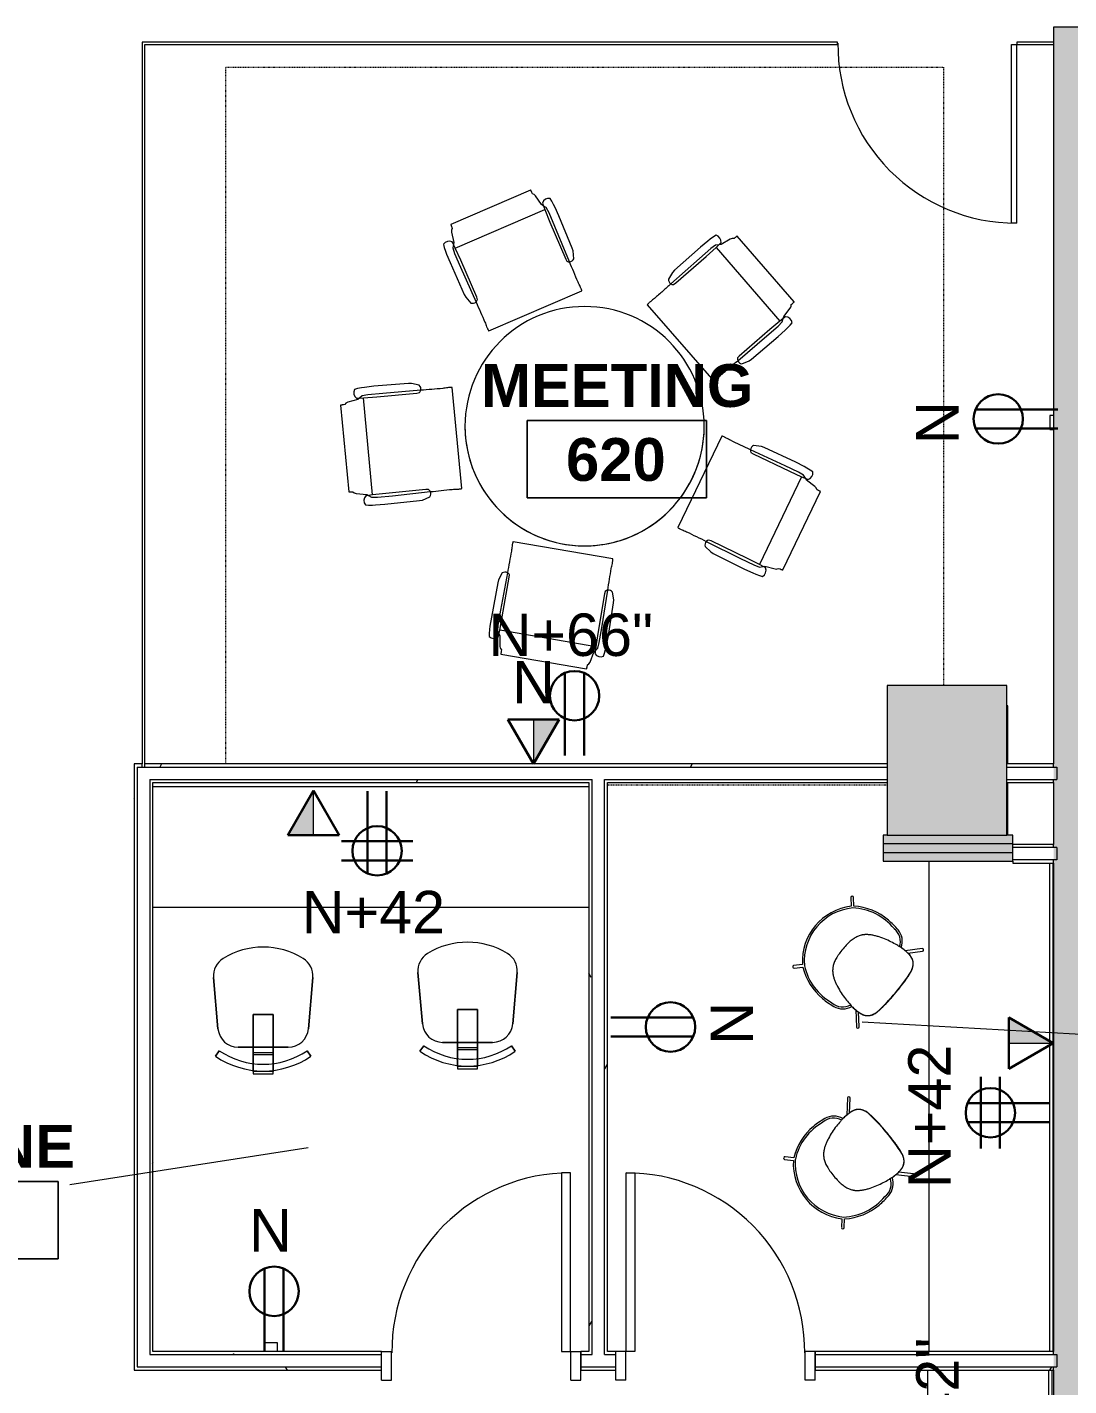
# Model space of a CAD drawing. Header units: inches. Extents: x -1880 to 225, y -1065 to 162.
# Drawn here: x -1432.1 to -1223.1, y -784.1 to -511.7 of the extents above; entities that cross this region are included whole.
import ezdxf

# ---------------------------------------------------------------- set-up
doc = ezdxf.new("R2010")
doc.units = ezdxf.units.IN
doc.header["$MEASUREMENT"] = 0
doc.linetypes.add('Dash 1_8_', pattern=[0.25, 0.125, -0.125])
for name, color, linetype, lineweight in [('06_555 11th St - background_dwg', 8, 'Continuous', 9), ('A-ANNO-NOTE', 131, 'Continuous', 30), ('A-AREA-IDEN', 2, 'Continuous', 9), ('A-DOOR', 31, 'Continuous', 13), ('A-DOOR-FRAM', 31, 'Continuous', 20), ('A-WALL', 113, 'Continuous', 13), ('A-WALL-PATT', 111, 'Continuous', 13), ('E-ELEC-FIXT', 91, 'Continuous', 9), ('I-FURN', 30, 'Continuous', 9), ('I-WALL', 2, 'Continuous', 13), ('Q-CASE', 31, 'Continuous', 9), ('S', 7, 'Continuous', 9), ('S-COLS', 52, 'Continuous', 13)]:
    doc.layers.add(name, color=color, linetype=linetype, lineweight=lineweight)
doc.styles.add('Swis721 Lt BT', font='swissl.ttf', dxfattribs={"height": 8.514638})
doc.styles.add('Swis721 Lt BT_B', font='', dxfattribs={"height": 8.583975})
doc.styles.get('Swis721 Lt BT_B').set_extended_font_data('Swis721 Lt BT', bold=True)
pattern_1 = [(0, (0, 0), (30.72, 7.68), [1.267, -21.773, 1.267, -21.773, -122.88]), (0, (0, 0), (30.72, 7.68), [-46.08, 1.267, -44.813, 1.267, -21.773, -53.76]), (0, (0, 0), (30.72, 7.68), [-115.2, 1.267, -14.093, 1.267, -37.133]), (120, (11.52, 3.84), (-22.011075, 22.7643), [1.267, -21.773, 1.267, -21.773, -122.88]), (120, (11.52, 3.84), (-22.011075, 22.7643), [-46.08, 1.267, -44.813, 1.267, -21.773, -53.76]), (120, (11.52, 3.84), (-22.011075, 22.7643), [-115.2, 1.267, -14.093, 1.267, -37.133]), (240, (15.36, 19.2), (-8.708925, -30.4443), [1.267, -21.773, 1.267, -21.773, -122.88]), (240, (15.36, 19.2), (-8.708925, -30.4443), [-46.08, 1.267, -44.813, 1.267, -21.773, -53.76]), (240, (15.36, 19.2), (-8.708925, -30.4443), [-115.2, 1.267, -14.093, 1.267, -37.133])]

# ---------------------------------------------------------------- blocks, each defined once
blk = doc.blocks.new('Concrete-Rectangular-Column - 24 x 30-5170817-FIRST FLOOR POWER _ SIGNAL')
at = {"layer": 'S-COLS', "lineweight": 9}
blk.add_hatch(color=7, dxfattribs=at).paths.add_polyline_path([(12, -15), (12, 15), (-12, 15), (-12, -15)], flags=0)
at = {"layer": 'S-COLS', "color": 8, "lineweight": 20}
for p, q in [((12, 15), (-12, 15)), ((-12, 15), (-12, -15)), ((12, -15), (12, 15)), ((-12, -15), (12, -15))]:
    blk.add_line(p, q, dxfattribs=at)
blk = doc.blocks.new('PS - Duplex - Duplex-6086848-FIRST FLOOR POWER _ SIGNAL')
at = {"layer": 'E-ELEC-FIXT'}
for p, q in [((1.375, 2.25), (-1.375, 2.25)), ((-1.375, 2.25), (-1.375, 1.5)), ((1.375, 1.5), (1.375, 2.25))]:
    blk.add_line(p, q, dxfattribs=at)
blk = doc.blocks.new('C-Counter Top - ADJ HEIGHT-5995840-FIRST FLOOR POWER _ SIGNAL')
at = {"layer": 'Q-CASE'}
for p, q in [((-18.94, 25), (-47.26, 25)), ((-47.26, 25), (-47.26, 24.76)), ((-18.94, 0.75), (-47.26, 0.75)), ((-47.26, 0), (-18.94, 0))]:
    blk.add_line(p, q, dxfattribs=at)
blk = doc.blocks.new('Single Flush - OTJ_SOLIDFLUSH_ALUM-6091294-FIRST FLOOR POWER _ SIGNAL')
at = {"layer": 'A-DOOR', "lineweight": 20}
for p, q in [((16.15625, -1.875), (17.90625, -1.875)), ((16.15625, -37.6875), (16.15625, -1.875)), ((17.90625, -1.875), (17.90625, -37.6875)), ((17.90625, -37.6875), (16.15625, -37.6875))]:
    blk.add_line(p, q, dxfattribs=at)
at = {"layer": 'A-DOOR', "lineweight": 9}
blk.add_arc((17.90625, -1.875), 35.8125, 179.5, 270, dxfattribs=at)
at = {"layer": 'A-DOOR-FRAM'}
for p, q in [((-20, 3.875), (-20, -1.875)), ((-20, 3.875), (-18, 3.875)), ((-18, 3.875), (-18, -1.875)), ((18.000004, 3.875), (18.000004, -1.875)), ((18.000004, 3.875), (20.000004, 3.875)), ((20.000004, 3.875), (20.000004, -1.875)), ((-20, -1.875), (-18, -1.875)), ((18.000004, -1.875), (20.000004, -1.875))]:
    blk.add_line(p, q, dxfattribs=at)
blk = doc.blocks.new('C-Counter Top - ADJ HEIGHT-6100896-FIRST FLOOR POWER _ SIGNAL')
at = {"layer": 'Q-CASE'}
for p, q in [((51.03, 25), (-47.26, 25)), ((50.66, 0.75), (-47.26, 0.75)), ((-47.26, 0), (50.66, 0))]:
    blk.add_line(p, q, dxfattribs=at)
blk = doc.blocks.new('C-Counter Top - ADJ HEIGHT-5996063-FIRST FLOOR POWER _ SIGNAL')
at = {"layer": 'Q-CASE'}
for p, q in [((41.21, 25), (-46.26, 25)), ((41.21, 0.75), (-46.26, 0.75))]:
    blk.add_line(p, q, dxfattribs=at)
blk = doc.blocks.new('Single Flush - OTJ_SOLIDFLUSH_ALUM-6091281-FIRST FLOOR POWER _ SIGNAL')
at = {"layer": 'A-DOOR', "lineweight": 20}
for p, q in [((16.15625, 37.6875), (16.15625, 1.875)), ((17.90625, 37.6875), (16.15625, 37.6875)), ((17.90625, 1.875), (17.90625, 37.6875)), ((16.15625, 1.875), (17.90625, 1.875))]:
    blk.add_line(p, q, dxfattribs=at)
at = {"layer": 'A-DOOR', "lineweight": 9}
blk.add_arc((17.90625, 1.875), 35.8125, 90, 180.5, dxfattribs=at)
at = {"layer": 'A-DOOR-FRAM'}
for p, q in [((-20, -3.875), (-20, 1.875)), ((-20, 1.875), (-18, 1.875)), ((-18, -3.875), (-18, 1.875)), ((18.000004, -3.875), (18.000004, 1.875)), ((18.000004, 1.875), (20.000004, 1.875)), ((20.000004, -3.875), (20.000004, 1.875)), ((-20, -3.875), (-18, -3.875)), ((18.000004, -3.875), (20.000004, -3.875))]:
    blk.add_line(p, q, dxfattribs=at)
blk = doc.blocks.new('F-Chairs1 - Side 01-4925057-FIRST FLOOR POWER _ SIGNAL')
at = {"layer": 'I-FURN'}
for p, q in [((2, 0), (-2, 0)), ((-2, 0), (-2, -0.46)), ((2, 0), (-2, 0)), ((-2, 0), (-2, -0.72)), ((2, -0.46), (2, 0)), ((2, -0.72), (2, 0)), ((-2, -0.46), (2, -0.46)), ((-2, -0.46), (2, -0.46)), ((-2, -0.72), (-2, -0.46)), ((-2, -0.72), (-2, -2.09)), ((-2, -2.09), (-2, -0.72)), ((-2, -2.09), (-2, -3.91)), ((-2, -4.21), (-2, -2.09)), ((2, -0.46), (2, -0.72)), ((2, -0.72), (2, -2.09)), ((2, -2.09), (2, -0.72)), ((2, -2.09), (2, -4.21)), ((2, -3.91), (2, -2.09)), ((-9.57, -3.52), (-8.8, -4.64)), ((-9.57, -3.52), (-8.8, -4.64)), ((-8.8, -4.64), (-9.57, -3.52)), ((5.02, -5.32), (-5.02, -5.32)), ((5.02, -5.32), (-5.02, -5.32)), ((-5.02, -5.32), (5.02, -5.32)), ((-2, -3.91), (-2, -5.32)), ((2, -3.91), (-2, -3.91)), ((-2, -4.21), (2, -4.21)), ((-2, -5.32), (-2, -4.21)), ((-2, -5.32), (-2, -11.91)), ((-2, -11.91), (-2, -5.32)), ((2, -5.32), (2, -3.91)), ((2, -4.21), (2, -5.32)), ((2, -5.32), (2, -11.91)), ((2, -11.91), (2, -5.32)), ((8.8, -4.64), (9.57, -3.52)), ((8.8, -4.64), (9.57, -3.52)), ((9.57, -3.52), (8.8, -4.64)), ((-9.07, -9.03), (-9.96, -19.32)), ((-9.07, -9.03), (-9.96, -19.32)), ((-9.96, -19.32), (-9.07, -9.03)), ((9.96, -19.32), (9.07, -9.03)), ((9.96, -19.32), (9.07, -9.03)), ((9.07, -9.03), (9.96, -19.32)), ((2, -11.91), (-2, -11.91)), ((-2, -11.91), (2, -11.91))]:
    blk.add_line(p, q, dxfattribs=at)
for centre, radius, start, end in [((0, -17.51), 16.94, 55.6197, 124.3803), ((0, -17.51), 16.94, 55.6197, 124.3803), ((0, -17.51), 16.94, 55.6197, 124.3803), ((0, -17.51), 15.59, 55.6197, 124.3803), ((0, -17.51), 15.59, 55.6197, 124.3803), ((0, -17.51), 15.59, 55.6197, 124.3803), ((-5.02, -9.38), 4.06, 90, 175.0303), ((-5.02, -9.38), 4.06, 90, 175.0303), ((-5.02, -9.38), 4.06, 90, 175.0303), ((5.02, -9.38), 4.06, 4.9697, 90), ((5.02, -9.38), 4.06, 4.9697, 90), ((5.02, -9.38), 4.06, 4.9697, 90), ((-5.91, -19.67), 4.06, 175.0303, 238.407), ((-5.91, -19.67), 4.06, 175.0303, 238.407), ((-5.91, -19.67), 4.06, 175.0303, 238.407), ((5.91, -19.67), 4.06, 301.593, 4.9697), ((5.91, -19.67), 4.06, 301.593, 4.9697), ((5.91, -19.67), 4.06, 301.593, 4.9697), ((0, -10.06), 15.35, 238.407, 301.593), ((0, -10.06), 15.35, 238.407, 301.593), ((0, -10.06), 15.35, 238.407, 301.593)]:
    blk.add_arc(centre, radius, start, end, dxfattribs=at)
blk = doc.blocks.new('Seating-Guest_Chair-Teknion-BBUC_Iuta-R2013 - Guest Chair-5680180-FIRST FLOOR POWER _ SIGNAL')
at = {"layer": 'I-FURN'}
for p, q in [((-9.25, 8.27), (-7.97, 7.09)), ((-7.6, 7.49), (-8.92, 8.7)), ((8.92, 8.7), (7.6, 7.49)), ((7.97, 7.09), (9.25, 8.27)), ((-7.71, -6.53), (-10.28, -8.89)), ((-9.9, -9.27), (-7.7, -7.25)), ((7.7, -7.25), (9.9, -9.27)), ((10.28, -8.89), (7.71, -6.53))]:
    blk.add_line(p, q, dxfattribs=at)
for centre, radius, start, end in [((-9.07, 8.46), 0.263, 136.9654, 225.7597), ((-9.06, 8.47), 0.266, 59.019, 139.9111), ((0, -0.6), 11.1, 46.7919, 133.2081), ((0, -0.6), 10.73, 45.2186, 134.7814), ((9.06, 8.47), 0.266, 40.0889, 120.981), ((9.07, 8.46), 0.263, 314.2403, 43.0346), ((1.44, 0.11), 11.71, 143.4405, 180.5595), ((1.44, 0.11), 11.34, 142.5304, 190.6836), ((-1.44, 0.11), 11.34, 349.3164, 37.4696), ((-1.44, 0.11), 11.71, 359.4405, 36.5595), ((7.49, 0.17), 17.76, 180.5595, 189.4405), ((-6.52, -2.16), 3.18, 176.9632, 250.5595), ((6.52, -2.16), 3.18, 289.4405, 3.0368), ((-7.49, 0.17), 17.76, 350.5595, 359.4405), ((-6.52, -2.16), 3.56, 189.4405, 250.5595), ((6.52, -2.16), 3.56, 289.4405, 350.5595), ((-3.94, -6.02), 3.8, 172.3112, 187.6888), ((-4.95, -7.39), 2.75, 177.044, 262.956), ((4.95, -7.39), 2.75, 277.044, 2.956), ((3.94, -6.02), 3.8, 352.3112, 7.6888), ((-10.08, -9.05), 0.265, 141.4663, 224.7543), ((-10.07, -9.07), 0.263, 221.6013, 310.667), ((0, 32.67), 43.12, 262.956, 277.044), ((10.07, -9.07), 0.263, 229.333, 318.3987), ((10.08, -9.05), 0.265, 315.2457, 38.5337)]:
    blk.add_arc(centre, radius, start, end, dxfattribs=at)
for points, knots in [([(0, 3.25), (-0.46, 3.25), (-1.1, 3.23), (-1.85, 3.15), (-2.53, 3.04), (-3.26, 2.85), (-3.86, 2.59), (-4.28, 2.35), (-4.51, 2.18), (-4.69, 2.03), (-4.82, 1.92), (-4.94, 1.8), (-5.06, 1.68), (-5.17, 1.55), (-5.31, 1.38), (-5.56, 1.06), (-5.87, 0.56), (-6.21, -0.08), (-6.61, -0.99), (-7.02, -2.17), (-7.37, -3.56), (-7.61, -4.8), (-7.71, -5.73), (-7.74, -6.42), (-7.73, -6.92), (-7.7, -7.33), (-7.67, -7.6), (-7.65, -7.76), (-7.63, -7.88), (-7.61, -7.99), (-7.58, -8.1), (-7.55, -8.22), (-7.52, -8.33), (-7.48, -8.43), (-7.44, -8.54), (-7.4, -8.65), (-7.34, -8.75), (-7.29, -8.85), (-7.23, -8.95), (-7.16, -9.04), (-7.08, -9.14), (-7, -9.23), (-6.92, -9.32), (-6.82, -9.4), (-6.72, -9.49), (-6.61, -9.57), (-6.5, -9.64), (-6.37, -9.72), (-6.23, -9.79), (-6.09, -9.85), (-5.93, -9.92), (-5.76, -9.98), (-5.57, -10.04), (-5.37, -10.09), (-5.16, -10.14), (-4.93, -10.19), (-4.68, -10.24), (-4.41, -10.28), (-4.13, -10.32), (-3.82, -10.35), (-3.49, -10.38), (-3.14, -10.41), (-2.65, -10.44), (-1.97, -10.47), (-1.04, -10.49), (-0.36, -10.5), (0, -10.5)], [0, 0, 0, 0, 0.03125, 0.046875, 0.0625, 0.09375, 0.125, 0.140625, 0.15625, 0.164062, 0.171875, 0.179688, 0.1875, 0.195312, 0.203125, 0.21875, 0.25, 0.28125, 0.3125, 0.375, 0.4375, 0.5, 0.5625, 0.59375, 0.625, 0.65625, 0.671875, 0.679688, 0.6875, 0.695312, 0.703125, 0.710938, 0.71875, 0.726562, 0.734375, 0.742188, 0.75, 0.757812, 0.765625, 0.773438, 0.78125, 0.789062, 0.796875, 0.804688, 0.8125, 0.820312, 0.828125, 0.835938, 0.84375, 0.851562, 0.859375, 0.867188, 0.875, 0.882812, 0.890625, 0.898438, 0.90625, 0.914062, 0.921875, 0.929688, 0.9375, 0.945312, 0.953125, 0.96875, 0.984375, 1, 1, 1, 1]), ([(0, -10.5), (0.36, -10.5), (1.04, -10.49), (1.97, -10.47), (2.65, -10.44), (3.14, -10.41), (3.49, -10.38), (3.82, -10.35), (4.13, -10.32), (4.41, -10.28), (4.68, -10.24), (4.93, -10.19), (5.16, -10.14), (5.37, -10.09), (5.57, -10.04), (5.76, -9.98), (5.93, -9.92), (6.09, -9.85), (6.23, -9.79), (6.37, -9.72), (6.5, -9.64), (6.61, -9.57), (6.72, -9.49), (6.82, -9.4), (6.92, -9.32), (7, -9.23), (7.08, -9.14), (7.16, -9.04), (7.23, -8.95), (7.29, -8.85), (7.34, -8.75), (7.4, -8.65), (7.44, -8.54), (7.48, -8.43), (7.52, -8.33), (7.55, -8.22), (7.58, -8.1), (7.61, -7.99), (7.63, -7.88), (7.65, -7.76), (7.67, -7.6), (7.7, -7.33), (7.73, -6.92), (7.74, -6.42), (7.72, -5.9), (7.67, -5.35), (7.57, -4.59), (7.37, -3.56), (7.02, -2.17), (6.61, -0.99), (6.21, -0.08), (5.87, 0.56), (5.56, 1.06), (5.31, 1.38), (5.17, 1.55), (5.06, 1.68), (4.94, 1.8), (4.82, 1.92), (4.69, 2.03), (4.51, 2.18), (4.28, 2.35), (3.86, 2.59), (3.26, 2.85), (2.53, 3.04), (1.85, 3.15), (1.1, 3.23), (0.46, 3.25), (0, 3.25)], [0, 0, 0, 0, 0.015625, 0.03125, 0.046875, 0.054688, 0.0625, 0.070312, 0.078125, 0.085938, 0.09375, 0.101562, 0.109375, 0.117188, 0.125, 0.132812, 0.140625, 0.148438, 0.15625, 0.164062, 0.171875, 0.179688, 0.1875, 0.195312, 0.203125, 0.210938, 0.21875, 0.226562, 0.234375, 0.242188, 0.25, 0.257812, 0.265625, 0.273438, 0.28125, 0.289062, 0.296875, 0.304688, 0.3125, 0.320312, 0.328125, 0.34375, 0.375, 0.40625, 0.4375, 0.46875, 0.5, 0.5625, 0.625, 0.6875, 0.71875, 0.75, 0.78125, 0.796875, 0.804688, 0.8125, 0.820312, 0.828125, 0.835938, 0.84375, 0.859375, 0.875, 0.90625, 0.9375, 0.953125, 0.96875, 1, 1, 1, 1])]:
    blk.add_open_spline(points, degree=3, knots=knots, dxfattribs=at)
blk = doc.blocks.new('Single Glass Door - 36_ x 96_-5672665-FIRST FLOOR POWER _ SIGNAL')
at = {"layer": 'A-DOOR', "lineweight": 20}
for p, q in [((16.90625, -0.25), (17.90625, -0.25)), ((16.90625, -36.0625), (16.90625, -0.25)), ((17.90625, -0.25), (17.90625, -36.0625)), ((17.90625, -36.0625), (16.90625, -36.0625))]:
    blk.add_line(p, q, dxfattribs=at)
at = {"layer": 'A-DOOR', "lineweight": 9}
blk.add_arc((17.90625, -0.25), 35.8125, 179.5, 270, dxfattribs=at)
blk = doc.blocks.new('F - CONF TABLE _ROUND-5 CHAIRS_ - Lam 30Dia Single-Column Base-6009332-FIRST FLOOR POWER _ SIGNAL')
at = {"layer": 'I-FURN', "linetype": 'Dash 1_8_'}
for p, q in [((-89.69, -64.97), (-89.69, 74.75)), ((-89.69, 74.75), (54.31, 74.75)), ((54.31, 74.75), (54.31, -49.23)), ((43.01, -69.25), (-13.08, -69.25))]:
    blk.add_line(p, q, dxfattribs=at)
at = {"layer": 'I-FURN'}
for p, q in [((-28.52, 50.1), (-44.53, 43.22)), ((-27.79, 49.21), (-28.13, 49.35)), ((-27.67, 49.11), (-27.79, 49.21)), ((-27.51, 48.92), (-27.67, 49.11)), ((-26.32, 47.18), (-27.51, 48.92)), ((-25.98, 46.96), (-26.32, 47.18)), ((-26.16, 47.5), (-26.09, 47.28)), ((-26.09, 47.28), (-25.69, 46.19)), ((-25.37, 46.58), (-25.98, 46.96)), ((-24.82, 45.55), (-25.37, 46.58)), ((-24.28, 47.88), (-24.61, 48.4)), ((-23.91, 47.2), (-24.28, 47.88)), ((-23.62, 46.62), (-23.91, 47.2)), ((-22.85, 44.93), (-23.62, 46.62)), ((-43.63, 38.48), (-25.69, 46.19)), ((-25.69, 46.19), (-24.67, 43.7)), ((-23.63, 42.79), (-24.82, 45.55)), ((-24.67, 43.7), (-21.48, 36.28)), ((-20.17, 38.46), (-22.85, 44.93)), ((-44.25, 42.43), (-44.38, 42.08)), ((-44.38, 42.08), (-44.37, 41.68)), ((-44.37, 41.68), (-43.92, 39.62)), ((-20.71, 35.71), (-23.63, 42.79)), ((8.67, 41.03), (8.14, 40.71)), ((24.36, 27.72), (12.92, 40.87)), ((-45.98, 39.22), (-45.84, 38.62)), ((-45.84, 38.62), (-45.59, 37.88)), ((-44.15, 39.52), (-44.26, 39.72)), ((-43.63, 38.48), (-44.15, 39.52)), ((-44, 39.22), (-44.13, 38.52)), ((-44.13, 38.52), (-43.77, 37.4)), ((-43.92, 39.62), (-44, 39.22)), ((-42.53, 36.03), (-43.63, 38.48)), ((-19.99, 37.9), (-20.17, 38.46)), ((5.57, 38.68), (0.35, 34.01)), ((7.61, 38.37), (5.35, 36.4)), ((7.01, 39.86), (5.57, 38.68)), ((6.68, 36.78), (8.68, 38.57)), ((7.52, 40.26), (7.01, 39.86)), ((8.14, 40.71), (7.52, 40.26)), ((8.56, 39.06), (7.61, 38.37)), ((9.27, 39.15), (8.56, 39.06)), ((8.68, 38.57), (9.52, 39.38)), ((8.68, 38.57), (21.49, 23.84)), ((9.68, 39.2), (9.27, 39.15)), ((9.52, 39.38), (9.67, 39.55)), ((11.5, 40.25), (9.68, 39.2)), ((11.89, 40.38), (11.5, 40.25)), ((12.25, 40.36), (11.89, 40.38)), ((-45.59, 37.88), (-45.37, 37.28)), ((-45.37, 37.28), (-44.68, 35.55)), ((-44.68, 35.55), (-41.83, 29.16)), ((-43.77, 37.4), (-42.58, 34.65)), ((-39.34, 28.6), (-42.53, 36.03)), ((-21.48, 36.28), (-21.24, 35.84)), ((-19.85, 36.32), (-19.99, 37.9)), ((5.35, 36.4), (-0.36, 31.3)), ((0.58, 31.47), (6.68, 36.78)), ((-42.58, 34.65), (-39.46, 27.65)), ((-0.05, 33.58), (-0.87, 32.22)), ((0.35, 34.01), (-0.05, 33.58)), ((0.17, 31.18), (0.58, 31.47)), ((-41.83, 29.16), (-41.54, 28.64)), ((-41.54, 28.64), (-40.49, 27.45)), ((-39.19, 28.12), (-39.34, 28.6)), ((-36.93, 21.85), (-18.24, 29.88)), ((-5.11, 27.12), (8.23, 11.77)), ((22.41, 24.55), (21.49, 23.84)), ((22.15, 24.35), (22.25, 24.74)), ((22.25, 24.74), (23.55, 26.4)), ((22.6, 24.69), (22.41, 24.55)), ((23.55, 26.4), (23.67, 26.61)), ((23.67, 26.61), (23.73, 26.76)), ((23.73, 26.76), (23.76, 27.13)), ((19.44, 22.11), (13.34, 16.8)), ((18.88, 20.84), (21.15, 22.81)), ((21.49, 23.84), (19.44, 22.11)), ((21.15, 22.81), (21.96, 23.65)), ((21.16, 20.74), (22.54, 22)), ((21.96, 23.65), (22.15, 24.35)), ((22.54, 22), (23, 22.45)), ((23, 22.45), (23.54, 23.01)), ((23.54, 23.01), (23.93, 23.49)), ((13.03, 15.89), (18.88, 20.84)), ((15.82, 16.22), (21.16, 20.74)), ((13.34, 16.8), (13, 16.44)), ((13.87, 15.26), (15.33, 15.88)), ((15.33, 15.88), (15.82, 16.22)), ((-53, 11.31), (-59.98, 10.75)), ((-52.41, 11.3), (-53, 11.31)), ((-50.86, 10.95), (-52.41, 11.3)), ((-63.23, 10.29), (-63.83, 10.13)), ((-63.44, 8.38), (-63.21, 8.38)), ((-62.47, 10.43), (-63.23, 10.29)), ((-63.21, 8.38), (-62.05, 8.42)), ((-62.88, 8.39), (-63.19, 8.13)), ((-62.32, 8.85), (-62.88, 8.39)), ((-61.83, 10.53), (-62.47, 10.43)), ((-61.17, 9.06), (-62.32, 8.85)), ((-62.05, 8.42), (-59.37, 8.63)), ((-60.22, -11.01), (-62.05, 8.42)), ((-59.98, 10.75), (-61.83, 10.53)), ((-58.18, 9.34), (-61.17, 9.06)), ((-59.37, 8.63), (-51.32, 9.39)), ((-50.55, 9.95), (-58.18, 9.34)), ((-51.32, 9.39), (-50.83, 9.49)), ((-42.34, -9.75), (-44.24, 10.51)), ((-66.64, 6.94), (-65.01, -10.41)), ((-65.57, 7.35), (-65.81, 7.07)), ((-65.44, 7.44), (-65.57, 7.35)), ((-65.21, 7.54), (-65.44, 7.44)), ((-63.19, 8.13), (-65.21, 7.54)), ((9.85, 0.75), (1.03, -17.58)), ((22.52, -5.19), (15.57, -1.96)), ((15.68, -2.49), (16.1, -2.76)), ((17.79, -1.34), (16.22, -1.13)), ((18.35, -1.54), (17.79, -1.34)), ((24.7, -4.49), (18.35, -1.54)), ((16.1, -2.76), (23.39, -6.26)), ((25.22, -6.49), (22.52, -5.19)), ((26.35, -5.34), (24.7, -4.49)), ((26.92, -5.65), (26.35, -5.34)), ((25.83, -7.39), (17.37, -24.98)), ((23.39, -6.26), (25.83, -7.39)), ((26.23, -7.08), (25.22, -6.49)), ((25.83, -7.39), (26.9, -7.83)), ((26.59, -7.7), (26.23, -7.08)), ((26.8, -8.06), (26.59, -7.7)), ((28.49, -9.31), (26.8, -8.06)), ((26.9, -7.83), (27.12, -7.91)), ((27.58, -6.04), (26.92, -5.65)), ((28.09, -6.4), (27.58, -6.04)), ((-64.17, -10.39), (-63.89, -10.62)), ((-63.89, -10.62), (-63.5, -10.73)), ((-63.5, -10.73), (-61.4, -10.94)), ((-57.56, -10.72), (-60.22, -11.01)), ((-49.51, -9.97), (-57.56, -10.72)), ((-56.26, -11.19), (-48.64, -10.37)), ((-49.01, -9.97), (-49.51, -9.97)), ((22.07, -26.08), (29.62, -10.37)), ((28.76, -9.61), (28.49, -9.31)), ((28.89, -9.96), (28.76, -9.61)), ((-61.65, -13.02), (-61.04, -13.07)), ((-61.38, -11.19), (-61.6, -11.23)), ((-61.4, -10.94), (-61.04, -11.14)), ((-60.22, -11.01), (-61.38, -11.19)), ((-61.04, -11.14), (-60.42, -11.48)), ((-61.04, -13.07), (-60.26, -13.07)), ((-60.42, -11.48), (-59.24, -11.48)), ((-60.26, -13.07), (-59.62, -13.04)), ((-59.62, -13.04), (-57.76, -12.91)), ((-59.24, -11.48), (-56.26, -11.19)), ((-57.76, -12.91), (-50.8, -12.16)), ((-50.8, -12.16), (-50.22, -12.05)), ((-50.22, -12.05), (-48.76, -11.42)), ((-12.01, -23.88), (-32.05, -20.41)), ((6.48, -21.38), (7.62, -22.47)), ((6.72, -20.35), (13.58, -23.77)), ((7.68, -20.27), (7.21, -20.11)), ((14.96, -23.78), (7.68, -20.27)), ((7.62, -22.47), (8.13, -22.78)), ((8.13, -22.78), (14.39, -25.9)), ((13.58, -23.77), (16.28, -25.07)), ((17.37, -24.98), (14.96, -23.78)), ((-34.22, -26.68), (-34.95, -28.08)), ((-33.16, -26.64), (-34.57, -34.17)), ((-32.83, -27.54), (-32.79, -27.04)), ((14.39, -25.9), (16.09, -26.67)), ((16.09, -26.67), (16.69, -26.92)), ((16.28, -25.07), (17.38, -25.49)), ((16.69, -26.92), (17.41, -27.19)), ((18.38, -25.54), (17.37, -24.98)), ((17.38, -25.49), (18.09, -25.38)), ((17.41, -27.19), (18.01, -27.36)), ((18.09, -25.38), (18.49, -25.32)), ((18.58, -25.66), (18.38, -25.54)), ((18.49, -25.32), (20.53, -25.85)), ((20.53, -25.85), (20.78, -25.89)), ((20.78, -25.89), (20.94, -25.88)), ((20.94, -25.88), (21.28, -25.76)), ((-35.12, -28.66), (-36.4, -35.54)), ((-34.95, -28.08), (-35.12, -28.66)), ((-34.2, -35.5), (-32.83, -27.54)), ((-13.67, -30.85), (-15.05, -38.82)), ((-14.25, -37.69), (-13.05, -30.12)), ((-13.54, -30.37), (-13.67, -30.85)), ((-12.99, -39.59), (-11.89, -32.67)), ((-11.85, -32.08), (-12.07, -30.51)), ((-11.89, -32.67), (-11.85, -32.08)), ((-34.57, -34.17), (-35.09, -37.13)), ((-36.75, -38.02), (-36.82, -38.79)), ((-36.67, -37.38), (-36.75, -38.02)), ((-36.4, -35.54), (-36.67, -37.38)), ((-35.09, -37.13), (-35.18, -38.3)), ((-34.97, -39.28), (-34.7, -38.14)), ((-34.7, -38.14), (-34.2, -35.5)), ((-15.47, -41.47), (-34.7, -38.14)), ((-14.76, -40.64), (-14.25, -37.69)), ((-36.82, -38.79), (-36.81, -39.41)), ((-35.18, -38.3), (-34.89, -38.95)), ((-35.02, -39.5), (-34.97, -39.28)), ((-34.89, -38.95), (-34.72, -39.32)), ((-34.72, -39.32), (-34.68, -41.42)), ((-15.05, -38.82), (-15.47, -41.47)), ((-15.06, -41.78), (-14.76, -40.64)), ((-13.35, -41.41), (-12.99, -39.59)), ((-34.68, -41.42), (-34.64, -41.67)), ((-34.64, -41.67), (-34.59, -41.82)), ((-34.59, -41.82), (-34.39, -42.12)), ((-34.47, -42.96), (-17.3, -45.93)), ((-16.59, -44.55), (-15.84, -42.58)), ((-15.84, -42.58), (-15.56, -42.29)), ((-15.6, -42.63), (-15.62, -42.85)), ((-15.47, -41.47), (-15.6, -42.63)), ((-15.56, -42.29), (-15.06, -41.78)), ((-13.9, -43.37), (-13.69, -42.79)), ((-13.69, -42.79), (-13.49, -42.04)), ((-13.49, -42.04), (-13.35, -41.41)), ((-17.1, -45.11), (-16.81, -44.9)), ((-16.81, -44.9), (-16.59, -44.55))]:
    blk.add_line(p, q, dxfattribs=at)
for centre, radius, start, end in [((-24.9, 47.12), 1.32, 77.3211, 163.191), ((8.37, 39.75), 1.32, 351.0746, 76.9446), ((-44.85, 38.55), 1.32, 63.3211, 149.191), ((-20.79, 36.48), 0.781, 235.5779, 276.4094), ((-20.85, 36.82), 1.12, 277.1669, 333.513), ((0.25, 32.23), 1.12, 180.7526, 237.0987), ((0.06, 31.96), 0.781, 237.8562, 278.6878), ((-40.17, 28.51), 1.12, 252.9991, 309.3452), ((-39.96, 28.25), 0.781, 310.1027, 350.9342), ((-17.69, 2.75), 24, 0, 180), ((-17.69, 2.75), 24, 360, 180), ((-17.69, 2.75), 24, 0, 180), ((22.62, 23.37), 1.32, 5.0746, 90.9446), ((13.74, 16.21), 0.781, 163.3314, 204.1629), ((14.04, 16.36), 1.12, 204.9204, 261.2665), ((-51.64, 10.16), 1.12, 349.2754, 45.6215), ((-62.69, 9.46), 1.32, 149.4295, 235.2995), ((-51.31, 10.1), 0.781, 307.6863, 348.5179), ((-17.69, 2.75), 24, 180, 360), ((-17.69, 2.75), 24, 180, 360), ((-17.69, 2.75), 24, 180, 245.4545), ((-17.69, 2.75), 24, 302.7273, 0), ((16.34, -2.08), 0.781, 171.1592, 211.9908), ((16.67, -2.15), 1.12, 114.0556, 170.4017), ((26.79, -6.64), 1.32, 284.3776, 10.2476), ((-49.36, -10.67), 0.781, 22.2111, 63.0427), ((-49.68, -10.78), 1.12, 325.1075, 21.4536), ((-60.66, -12.15), 1.32, 135.4295, 221.2995), ((-17.69, 2.75), 24, 278.1818, 302.7273), ((-17.69, 2.75), 24, 245.4545, 270), ((-17.69, 2.75), 24, 270, 278.1818), ((7.56, -21.1), 1.12, 138.2234, 194.5696), ((7.3, -20.88), 0.781, 96.6344, 137.4659), ((-33.65, -27.64), 1.12, 64.0966, 120.4427), ((-33.51, -27.34), 0.781, 22.5076, 63.3391), ((17.38, -26.2), 1.32, 298.3776, 24.2476), ((-12.96, -30.89), 0.781, 97.0324, 137.8639), ((-12.93, -31.23), 1.12, 39.9288, 96.2749), ((-35.87, -38.49), 1.32, 224.2508, 310.1207), ((-14.48, -42.19), 1.32, 210.2508, 296.1207)]:
    blk.add_arc(centre, radius, start, end, dxfattribs=at)
for points, knots in [([(-28.13, 49.35), (-28.21, 49.53), (-28.32, 49.77), (-28.43, 49.97), (-28.47, 50.05), (-28.5, 50.09), (-28.51, 50.1), (-28.52, 50.1)], [0, 0, 0, 0, 0.444444, 0.666667, 0.777778, 0.888889, 1, 1, 1, 1]), ([(-44.53, 43.22), (-44.53, 43.21), (-44.53, 43.2), (-44.52, 43.15), (-44.5, 43.09), (-44.47, 43), (-44.44, 42.91), (-44.38, 42.76), (-44.32, 42.6), (-44.27, 42.47), (-44.25, 42.43)], [0, 0, 0, 0, 0.111111, 0.222222, 0.333333, 0.444444, 0.555556, 0.666667, 0.888889, 1, 1, 1, 1]), ([(12.92, 40.87), (12.92, 40.87), (12.9, 40.86), (12.86, 40.84), (12.8, 40.8), (12.73, 40.75), (12.65, 40.69), (12.53, 40.6), (12.4, 40.48), (12.29, 40.39), (12.25, 40.36)], [0, 0, 0, 0, 0.111111, 0.222222, 0.333333, 0.444444, 0.555556, 0.666667, 0.888889, 1, 1, 1, 1]), ([(-18.24, 29.88), (-18.24, 29.88), (-18.23, 29.89), (-18.24, 29.92), (-18.25, 29.97), (-18.28, 30.04), (-18.3, 30.12), (-18.35, 30.25), (-18.44, 30.46), (-18.52, 30.65), (-18.57, 30.76)], [0, 0, 0, 0, 0.090909, 0.181818, 0.272727, 0.363636, 0.454545, 0.545455, 0.727273, 1, 1, 1, 1]), ([(-4.43, 27.77), (-4.49, 27.72), (-4.62, 27.61), (-4.86, 27.39), (-5.07, 27.19), (-5.12, 27.12), (-5.11, 27.12)], [0, 0, 0, 0, 0.181818, 0.363636, 0.727273, 1, 1, 1, 1]), ([(23.76, 27.13), (23.9, 27.25), (24.11, 27.44), (24.26, 27.59), (24.32, 27.66), (24.35, 27.7), (24.36, 27.71), (24.36, 27.72)], [0, 0, 0, 0, 0.444444, 0.666667, 0.777778, 0.888889, 1, 1, 1, 1]), ([(-37.34, 22.69), (-37.31, 22.62), (-37.25, 22.47), (-37.11, 22.17), (-36.98, 21.91), (-36.94, 21.85), (-36.93, 21.85)], [0, 0, 0, 0, 0.181818, 0.363636, 0.727273, 1, 1, 1, 1]), ([(8.23, 11.77), (8.24, 11.76), (8.24, 11.77), (8.27, 11.78), (8.32, 11.81), (8.37, 11.85), (8.44, 11.9), (8.55, 11.99), (8.73, 12.13), (8.88, 12.27), (8.97, 12.35)], [0, 0, 0, 0, 0.090909, 0.181818, 0.272727, 0.363636, 0.454545, 0.545455, 0.727273, 1, 1, 1, 1]), ([(-44.24, 10.51), (-44.24, 10.51), (-44.25, 10.51), (-44.28, 10.52), (-44.33, 10.52), (-44.4, 10.52), (-44.49, 10.52), (-44.62, 10.51), (-44.86, 10.5), (-45.07, 10.48), (-45.18, 10.46)], [0, 0, 0, 0, 0.090909, 0.181818, 0.272727, 0.363636, 0.454545, 0.545455, 0.727273, 1, 1, 1, 1]), ([(-65.81, 7.07), (-66, 7.05), (-66.27, 7.02), (-66.49, 6.98), (-66.58, 6.96), (-66.62, 6.95), (-66.64, 6.94), (-66.64, 6.94)], [0, 0, 0, 0, 0.444444, 0.666667, 0.777778, 0.888889, 1, 1, 1, 1]), ([(10.72, 0.38), (10.65, 0.42), (10.5, 0.49), (10.21, 0.63), (9.93, 0.74), (9.85, 0.76), (9.85, 0.75)], [0, 0, 0, 0, 0.181818, 0.363636, 0.727273, 1, 1, 1, 1]), ([(-65.01, -10.41), (-65.01, -10.42), (-64.99, -10.42), (-64.94, -10.42), (-64.88, -10.43), (-64.79, -10.43), (-64.69, -10.42), (-64.54, -10.42), (-64.36, -10.4), (-64.22, -10.39), (-64.17, -10.39)], [0, 0, 0, 0, 0.111111, 0.222222, 0.333333, 0.444444, 0.555556, 0.666667, 0.888889, 1, 1, 1, 1]), ([(-43.27, -9.88), (-43.19, -9.87), (-43.03, -9.86), (-42.71, -9.82), (-42.41, -9.78), (-42.34, -9.75), (-42.34, -9.75)], [0, 0, 0, 0, 0.181818, 0.363636, 0.727273, 1, 1, 1, 1]), ([(29.62, -10.37), (29.62, -10.37), (29.6, -10.35), (29.57, -10.33), (29.51, -10.29), (29.44, -10.25), (29.35, -10.2), (29.21, -10.12), (29.05, -10.04), (28.93, -9.98), (28.89, -9.96)], [0, 0, 0, 0, 0.111111, 0.222222, 0.333333, 0.444444, 0.555556, 0.666667, 0.888889, 1, 1, 1, 1]), ([(1.03, -17.58), (1.03, -17.58), (1.04, -17.59), (1.06, -17.61), (1.11, -17.64), (1.17, -17.68), (1.24, -17.72), (1.36, -17.78), (1.57, -17.89), (1.76, -17.98), (1.86, -18.03)], [0, 0, 0, 0, 0.090909, 0.181818, 0.272727, 0.363636, 0.454545, 0.545455, 0.727273, 1, 1, 1, 1]), ([(-32.05, -20.41), (-32.05, -20.41), (-32.06, -20.41), (-32.07, -20.44), (-32.09, -20.49), (-32.11, -20.56), (-32.13, -20.65), (-32.16, -20.78), (-32.2, -21.01), (-32.24, -21.21), (-32.25, -21.33)], [0, 0, 0, 0, 0.090909, 0.181818, 0.272727, 0.363636, 0.454545, 0.545455, 0.727273, 1, 1, 1, 1]), ([(-12.12, -24.81), (-12.11, -24.73), (-12.08, -24.57), (-12.03, -24.25), (-11.99, -23.96), (-12, -23.88), (-12.01, -23.88)], [0, 0, 0, 0, 0.181818, 0.363636, 0.727273, 1, 1, 1, 1]), ([(21.28, -25.76), (21.46, -25.85), (21.7, -25.96), (21.91, -26.04), (21.99, -26.07), (22.04, -26.08), (22.06, -26.08), (22.07, -26.08)], [0, 0, 0, 0, 0.444444, 0.666667, 0.777778, 0.888889, 1, 1, 1, 1]), ([(-34.39, -42.12), (-34.42, -42.31), (-34.45, -42.58), (-34.48, -42.8), (-34.48, -42.89), (-34.48, -42.94), (-34.48, -42.96), (-34.47, -42.96)], [0, 0, 0, 0, 0.444444, 0.666667, 0.777778, 0.888889, 1, 1, 1, 1]), ([(-17.3, -45.93), (-17.3, -45.93), (-17.29, -45.91), (-17.27, -45.87), (-17.25, -45.8), (-17.23, -45.72), (-17.21, -45.62), (-17.17, -45.47), (-17.14, -45.3), (-17.11, -45.16), (-17.1, -45.11)], [0, 0, 0, 0, 0.111111, 0.222222, 0.333333, 0.444444, 0.555556, 0.666667, 0.888889, 1, 1, 1, 1])]:
    blk.add_open_spline(points, degree=3, knots=knots, dxfattribs=at)
for points in [[(-19, 31.63), (-19.29, 32.32), (-19.86, 33.68), (-20.43, 35.03), (-20.71, 35.71)], [(-18.57, 30.76), (-18.64, 30.91), (-18.79, 31.2), (-18.93, 31.49), (-19, 31.63)], [(-0.36, 31.3), (-0.91, 30.81), (-2, 29.83), (-3.11, 28.86), (-3.67, 28.37)], [(-39.46, 27.65), (-39.16, 26.98), (-38.57, 25.64), (-37.97, 24.28), (-37.68, 23.6)], [(-3.67, 28.37), (-3.8, 28.27), (-4.05, 28.07), (-4.3, 27.87), (-4.43, 27.77)], [(-37.68, 23.6), (-37.62, 23.46), (-37.51, 23.15), (-37.4, 22.85), (-37.34, 22.69)], [(9.67, 13.02), (10.23, 13.51), (11.36, 14.47), (12.47, 15.42), (13.03, 15.89)], [(8.97, 12.35), (9.09, 12.46), (9.33, 12.69), (9.56, 12.91), (9.67, 13.02)], [(-46.14, 10.32), (-46.88, 10.26), (-48.35, 10.13), (-49.82, 10.01), (-50.55, 9.95)], [(-45.18, 10.46), (-45.34, 10.44), (-45.67, 10.39), (-45.99, 10.35), (-46.14, 10.32)], [(11.57, -0.08), (11.43, 0), (11.15, 0.15), (10.86, 0.31), (10.72, 0.38)], [(15.57, -1.96), (14.91, -1.65), (13.58, -1.03), (12.24, -0.4), (11.57, -0.08)], [(-48.64, -10.37), (-47.91, -10.29), (-46.45, -10.14), (-44.98, -9.99), (-44.24, -9.92)], [(-44.24, -9.92), (-44.08, -9.91), (-43.76, -9.9), (-43.44, -9.88), (-43.27, -9.88)], [(1.86, -18.03), (2.01, -18.09), (2.31, -18.22), (2.61, -18.34), (2.76, -18.4)], [(2.76, -18.4), (3.42, -18.73), (4.75, -19.38), (6.07, -20.03), (6.72, -20.35)], [(-32.25, -21.33), (-32.27, -21.49), (-32.31, -21.82), (-32.35, -22.13), (-32.37, -22.29)], [(-32.37, -22.29), (-32.5, -23.02), (-32.76, -24.48), (-33.03, -25.92), (-33.16, -26.64)], [(-13.05, -30.12), (-12.94, -29.4), (-12.7, -27.95), (-12.46, -26.49), (-12.34, -25.76)], [(-12.34, -25.76), (-12.3, -25.6), (-12.23, -25.29), (-12.16, -24.97), (-12.12, -24.81)]]:
    blk.add_open_spline(points, degree=3, dxfattribs=at)
blk = doc.blocks.new('PS - Duplex - Duplex-V58-FIRST FLOOR POWER _ SIGNAL')
at = {"layer": 'E-ELEC-FIXT'}
for p, q in [((1.38, 2.25), (-1.37, 2.25)), ((-1.37, 2.25), (-1.37, 0.56)), ((1.38, 0.56), (1.38, 2.25))]:
    blk.add_line(p, q, dxfattribs=at)
blk = doc.blocks.new('06_555 11th St - background_dwg-4793957-FIRST FLOOR POWER _ SIGNAL')
at = {"layer": 'S'}
blk.add_line((2142.68, 2288.84), (2142.68, 2299.35), dxfattribs=at)
at = {"layer": 'S', "flags": 128}
blk.add_lwpolyline([(2142.68, 2303.1), (2142.68, 2314.72), (2142.5, 2314.72)], dxfattribs=at)
blk = doc.blocks.new('Room Tag - Room Name and Number-3379422-FIRST FLOOR POWER _ SIGNAL')
at = {"layer": 'A-AREA-IDEN'}
for p, q in [((-0.1881, -0.1636), (-0.1881, -0.0018)), ((-0.1881, -0.0018), (0.1869, -0.0018)), ((0.1869, -0.0018), (-0.1881, -0.0018)), ((-0.1881, -0.0018), (-0.1881, -0.1636)), ((0.1869, -0.0018), (0.1869, -0.1636)), ((0.1869, -0.1636), (0.1869, -0.0018)), ((0.1869, -0.1636), (-0.1881, -0.1636)), ((-0.1881, -0.1636), (0.1869, -0.1636))]:
    blk.add_line(p, q, dxfattribs=at)

msp = doc.modelspace()

# ---------------------------------------------------------------- hatches: boundary and pattern name
at = {"layer": 'A-ANNO-NOTE', "lineweight": 9}
for points in [[(-1330.54, -659.41), (-1325.39, -650.48), (-1330.54, -650.48)], [(-1374.67, -673.69), (-1374.67, -664.76), (-1379.83, -673.69)], [(-1226.26, -715.43), (-1235.19, -710.27), (-1235.19, -715.43)]]:
    msp.add_hatch(color=256, dxfattribs=at).paths.add_polyline_path(points, flags=0)
at = {"layer": 'A-WALL-PATT', "lineweight": 9}
for points in [[(-1220.95, -834.78), (-1220.95, -511.67), (-1226.2, -511.67), (-1226.2, -812.78), (-1222.57, -812.78), (-1222.57, -834.78)], [(-1260.39, -677.18), (-1241.23, -675.98), (-1234.39, -676.18), (-1234.39, -673.68), (-1260.39, -673.68)], [(-1251.26, -678.93), (-1234.39, -678.93), (-1234.39, -676.18), (-1241.23, -675.98), (-1260.39, -677.18), (-1260.39, -678.93), (-1256.78, -678.93)]]:
    msp.add_hatch(color=7, dxfattribs=at).paths.add_polyline_path(points, flags=0)
h = msp.add_hatch(dxfattribs=at)
h.set_pattern_fill('FP1_1', color=256, style=0, pattern_type=2)
h.set_pattern_definition(pattern_1)
h.paths.add_polyline_path([(-1226.26, -660.04), (-1226.2, -660.04), (-1226.2, -659.41), (-1235.57, -659.41), (-1235.57, -660.04), (-1235.39, -660.04)], flags=0)
h.paths.add_polyline_path([(-1409.01, -660.04), (-1409.01, -659.41), (-1410.64, -659.41), (-1410.64, -660.04), (-1410.01, -660.04)], flags=0)
h.paths.add_polyline_path([(-1408.51, -660.04), (-1259.57, -660.04), (-1259.57, -659.41), (-1408.51, -659.41)], flags=0)
h = msp.add_hatch(dxfattribs=at)
h.set_pattern_fill('FP1_1', color=256, style=0, pattern_type=2)
h.set_pattern_definition(pattern_1)
h.paths.add_polyline_path([(-1410.01, -780.97), (-1410.01, -660.04), (-1410.64, -660.04), (-1410.64, -780.97)], flags=0)
h = msp.add_hatch(dxfattribs=at)
h.set_pattern_fill('FP1_1', color=256, style=0, pattern_type=2)
h.set_pattern_definition(pattern_1)
h.paths.add_polyline_path([(-1319.42, -663.16), (-1318.79, -663.16), (-1318.81, -662.54), (-1407.51, -662.54), (-1407.51, -663.16), (-1379.91, -663.16)], flags=0)
h.paths.add_polyline_path([(-1315.67, -663.16), (-1259.57, -663.16), (-1259.57, -662.54), (-1316.29, -662.54), (-1316.29, -663.16)], flags=0)
h.paths.add_polyline_path([(-1235.57, -663.16), (-1226.2, -663.16), (-1226.2, -662.54), (-1235.57, -662.54), (-1235.57, -662.6)], flags=0)
h = msp.add_hatch(dxfattribs=at)
h.set_pattern_fill('FP1_1', color=256, style=0, pattern_type=2)
h.set_pattern_definition(pattern_1)
h.paths.add_polyline_path([(-1407.51, -777.85), (-1406.89, -777.85), (-1406.89, -663.16), (-1407.51, -663.16), (-1407.51, -738.89)], flags=0)
h = msp.add_hatch(dxfattribs=at)
h.set_pattern_fill('FP1_1', color=256, style=0, pattern_type=2)
h.set_pattern_definition(pattern_1)
h.paths.add_polyline_path([(-1319.42, -777.22), (-1318.79, -777.22), (-1318.79, -663.16), (-1319.42, -663.16), (-1319.42, -738.89)], flags=0)
h = msp.add_hatch(dxfattribs=at)
h.set_pattern_fill('FP1_1', color=256, style=0, pattern_type=2)
h.set_pattern_definition(pattern_1)
h.paths.add_polyline_path([(-1315.67, -777.22), (-1315.67, -663.16), (-1316.29, -663.16), (-1316.29, -777.22)], flags=0)
h = msp.add_hatch(dxfattribs=at)
h.set_pattern_fill('FP1_1', color=256, style=0, pattern_type=2)
h.set_pattern_definition(pattern_1)
h.paths.add_polyline_path([(-1316.29, -777.85), (-1314.04, -777.85), (-1314.04, -777.22), (-1316.29, -777.22)], flags=0)
h.paths.add_polyline_path([(-1321.04, -777.85), (-1318.79, -777.85), (-1318.79, -777.22), (-1321.04, -777.22)], flags=0)
h.paths.add_polyline_path([(-1226.5, -777.85), (-1226.2, -777.85), (-1226.2, -777.22), (-1274.04, -777.22), (-1274.04, -777.85), (-1227.01, -777.85)], flags=0)
h.paths.add_polyline_path([(-1379.91, -777.85), (-1361.04, -777.85), (-1361.04, -777.22), (-1406.89, -777.22), (-1406.89, -777.85)], flags=0)
h = msp.add_hatch(dxfattribs=at)
h.set_pattern_fill('FP1_1', color=256, style=0, pattern_type=2)
h.set_pattern_definition(pattern_1)
h.paths.add_polyline_path([(-1316.29, -780.97), (-1314.04, -780.97), (-1314.04, -780.35), (-1321.04, -780.35), (-1321.04, -780.97), (-1318.79, -780.97)], flags=0)
h.paths.add_polyline_path([(-1226.5, -780.97), (-1226.2, -780.97), (-1226.2, -780.35), (-1274.04, -780.35), (-1274.04, -780.97), (-1235.39, -780.97)], flags=0)
h.paths.add_polyline_path([(-1361.04, -780.97), (-1361.04, -780.35), (-1410.01, -780.35), (-1410.01, -780.97), (-1379.91, -780.97)], flags=0)

# ---------------------------------------------------------------- linework, layer by layer
at = {"layer": 'A-ANNO-NOTE'}
for p, q in [((-1225.34, -588.32), (-1241.86, -588.32)), ((-1225.34, -592.16), (-1241.86, -592.16)), ((-1324.22, -657.7), (-1324.22, -641.17)), ((-1320.38, -657.7), (-1320.38, -641.17)), ((-1330.54, -659.41), (-1335.7, -650.48)), ((-1335.7, -650.48), (-1325.39, -650.48)), ((-1330.54, -659.41), (-1325.39, -650.48)), ((-1374.67, -664.76), (-1379.83, -673.69)), ((-1374.67, -664.76), (-1369.52, -673.69)), ((-1363.83, -664.88), (-1363.83, -681.41)), ((-1359.99, -664.88), (-1359.99, -681.41)), ((-1369.52, -673.69), (-1379.83, -673.69)), ((-1369.08, -674.93), (-1354.74, -674.93)), ((-1369.08, -678.76), (-1354.74, -678.76)), ((-1315.01, -710.25), (-1298.49, -710.25)), ((-1226.26, -715.43), (-1235.19, -710.27)), ((-1235.19, -720.58), (-1235.19, -710.27)), ((-1315.01, -714.09), (-1298.49, -714.09)), ((-1226.26, -715.43), (-1235.19, -720.58)), ((-1240.79, -736.53), (-1240.79, -722.18)), ((-1236.96, -736.53), (-1236.96, -722.18)), ((-1226.91, -727.44), (-1243.44, -727.44)), ((-1226.91, -731.27), (-1243.44, -731.27)), ((-1384.49, -777.14), (-1384.49, -760.62)), ((-1380.66, -777.14), (-1380.66, -760.62))]:
    msp.add_line(p, q, dxfattribs=at)
at = {"layer": 'A-ANNO-NOTE', "lineweight": 9}
for p, q in [((-1330.54, -659.41), (-1325.39, -650.48)), ((-1325.39, -650.48), (-1330.54, -650.48)), ((-1330.54, -650.48), (-1330.54, -659.41)), ((-1374.67, -664.76), (-1379.83, -673.69)), ((-1374.67, -673.69), (-1374.67, -664.76)), ((-1379.83, -673.69), (-1374.67, -673.69)), ((-1226.26, -715.43), (-1235.19, -710.27)), ((-1235.19, -710.27), (-1235.19, -715.43)), ((-1235.19, -715.43), (-1226.26, -715.43))]:
    msp.add_line(p, q, dxfattribs=at)
at = {"layer": 'A-ANNO-NOTE'}
for centre in [(-1237.3, -590.24), (-1322.3, -645.74), (-1361.91, -676.84), (-1303.05, -712.17), (-1238.88, -729.36), (-1382.58, -765.18)]:
    msp.add_circle(centre, 4.95, dxfattribs=at)
at = {"layer": 'A-AREA-IDEN'}
for p, q in [((-1264.62, -711.11), (-1211.23, -714.14)), ((-1375.74, -736.41), (-1423.53, -743.83))]:
    msp.add_line(p, q, dxfattribs=at)
at = {"layer": 'A-WALL'}
for p, q in [((-1410.01, -660.04), (-1410.01, -780.35)), ((-1410.01, -660.04), (-1259.57, -660.04)), ((-1409.01, -660.04), (-1409.01, -659.41)), ((-1408.51, -660.04), (-1408.51, -659.41)), ((-1235.57, -660.04), (-1225.57, -660.04)), ((-1407.51, -662.54), (-1407.51, -777.85)), ((-1407.51, -662.54), (-1318.79, -662.54)), ((-1318.79, -777.85), (-1318.79, -662.54)), ((-1316.29, -662.54), (-1259.57, -662.54)), ((-1316.29, -777.85), (-1316.29, -662.54)), ((-1235.57, -662.54), (-1225.57, -662.54)), ((-1225.57, -676.18), (-1234.39, -676.18)), ((-1225.57, -678.68), (-1234.39, -678.68)), ((-1407.51, -777.85), (-1361.04, -777.85)), ((-1321.04, -777.85), (-1318.79, -777.85)), ((-1316.29, -777.85), (-1314.04, -777.85)), ((-1274.04, -777.85), (-1225.57, -777.85)), ((-1410.01, -780.35), (-1361.04, -780.35)), ((-1321.04, -780.35), (-1314.04, -780.35)), ((-1274.04, -780.35), (-1225.57, -780.35))]:
    msp.add_line(p, q, dxfattribs=at)
at = {"layer": 'A-WALL', "color": 55}
msp.add_line((-1234.39, -678.93), (-1234.39, -677.18), dxfattribs=at)
at = {"layer": 'I-WALL', "color": 8, "lineweight": 20}
for p, q in [((-1226.2, -511.67), (-1226.2, -659.41)), ((-967.58, -511.67), (-1226.2, -511.67)), ((-1226.2, -663.16), (-1226.2, -675.55)), ((-1259.57, -673.68), (-1260.39, -673.68)), ((-1260.39, -673.68), (-1260.39, -678.93)), ((-1234.39, -675.43), (-1260.39, -675.43)), ((-1234.39, -673.68), (-1235.57, -673.68)), ((-1234.39, -677.18), (-1234.39, -673.68)), ((-1260.39, -677.18), (-1234.39, -677.18)), ((-1260.39, -678.93), (-1234.39, -678.93)), ((-1226.2, -679.3), (-1226.2, -777.22)), ((-1226.2, -780.97), (-1226.2, -809.29))]:
    msp.add_line(p, q, dxfattribs=at)
at = {"layer": 'I-WALL'}
for p, q in [((-1269.57, -514.67), (-1409.01, -514.67)), ((-1409.01, -514.67), (-1409.01, -659.41)), ((-1269.57, -515.17), (-1269.57, -514.67)), ((-1226.2, -514.67), (-1233.57, -514.67)), ((-1233.57, -514.67), (-1233.57, -515.17)), ((-1408.51, -515.17), (-1269.57, -515.17)), ((-1408.51, -659.41), (-1408.51, -515.17)), ((-1233.57, -515.17), (-1226.2, -515.17)), ((-1410.64, -659.41), (-1410.64, -780.97)), ((-1409.01, -659.41), (-1410.64, -659.41)), ((-1259.57, -659.41), (-1408.51, -659.41)), ((-1226.2, -659.41), (-1235.57, -659.41)), ((-1226.2, -660.04), (-1226.2, -659.41)), ((-1406.89, -777.22), (-1406.89, -663.16)), ((-1406.89, -663.16), (-1319.42, -663.16)), ((-1319.42, -663.16), (-1319.42, -777.22)), ((-1315.67, -663.16), (-1259.57, -663.16)), ((-1315.67, -777.22), (-1315.67, -663.16)), ((-1235.57, -663.16), (-1226.2, -663.16)), ((-1226.2, -663.16), (-1226.2, -662.54)), ((-1226.2, -675.55), (-1234.39, -675.55)), ((-1226.2, -676.18), (-1226.2, -675.55)), ((-1234.39, -678.93), (-1234.39, -679.3)), ((-1234.39, -679.3), (-1226.2, -679.3)), ((-1226.2, -679.3), (-1226.2, -678.68)), ((-1361.04, -777.22), (-1406.89, -777.22)), ((-1361.04, -780.97), (-1361.04, -777.22)), ((-1319.42, -777.22), (-1321.04, -777.22)), ((-1321.04, -777.22), (-1321.04, -780.97)), ((-1314.04, -777.22), (-1315.67, -777.22)), ((-1314.04, -780.97), (-1314.04, -777.22)), ((-1226.2, -777.22), (-1274.04, -777.22)), ((-1274.04, -777.22), (-1274.04, -780.97)), ((-1226.2, -777.85), (-1226.2, -777.22)), ((-1410.64, -780.97), (-1361.04, -780.97)), ((-1321.04, -780.97), (-1314.04, -780.97)), ((-1274.04, -780.97), (-1226.2, -780.97)), ((-1226.2, -780.97), (-1226.2, -780.35))]:
    msp.add_line(p, q, dxfattribs=at)
at = {"layer": 'I-WALL', "lineweight": 9}
for p, q in [((-1225.57, -660.04), (-1225.57, -662.54)), ((-1225.57, -676.18), (-1225.57, -678.68)), ((-1225.57, -777.85), (-1225.57, -780.35))]:
    msp.add_line(p, q, dxfattribs=at)

# ---------------------------------------------------------------- block references
at = {"layer": '06_555 11th St - background_dwg', "color": 7}
msp.add_blockref('06_555 11th St - background_dwg-4793957-FIRST FLOOR POWER _ SIGNAL', (-3378.07, -2962.51), dxfattribs=at)
at = {"layer": 'A-AREA-IDEN', "xscale": 95.99999999999994, "yscale": 95.99999999999994, "zscale": 95.99999999999994}
for p in [(-1313.74, -590.38), (-1443.83, -742.97)]:
    msp.add_blockref('Room Tag - Room Name and Number-3379422-FIRST FLOOR POWER _ SIGNAL', p, dxfattribs=at)
at = {"layer": 'A-DOOR'}
for name, p in [('Single Glass Door - 36_ x 96_-5672665-FIRST FLOOR POWER _ SIGNAL', (-1251.57, -514.92)), ('Single Flush - OTJ_SOLIDFLUSH_ALUM-6091281-FIRST FLOOR POWER _ SIGNAL', (-1341.04, -779.1))]:
    msp.add_blockref(name, p, dxfattribs=at)
at = {"layer": 'A-DOOR', "rotation": 180}
msp.add_blockref('Single Flush - OTJ_SOLIDFLUSH_ALUM-6091294-FIRST FLOOR POWER _ SIGNAL', (-1294.04, -779.1), dxfattribs=at)
at = {"layer": 'E-ELEC-FIXT', "rotation": 90.00000000000014}
msp.add_blockref('PS - Duplex - Duplex-6086848-FIRST FLOOR POWER _ SIGNAL', (-1224.7, -590.95), dxfattribs=at)
at = {"layer": 'E-ELEC-FIXT'}
msp.add_blockref('PS - Duplex - Duplex-V58-FIRST FLOOR POWER _ SIGNAL', (-1383.29, -777.78), dxfattribs=at)
at = {"layer": 'I-FURN'}
msp.add_blockref('F - CONF TABLE _ROUND-5 CHAIRS_ - Lam 30Dia Single-Column Base-6009332-FIRST FLOOR POWER _ SIGNAL', (-1302.59, -594.44), dxfattribs=at)
for name, p, rotation in [('Seating-Guest_Chair-Teknion-BBUC_Iuta-R2013 - Guest Chair-5680180-FIRST FLOOR POWER _ SIGNAL', (-1265.95, -698.6), 49.99999999999923), ('F-Chairs1 - Side 01-4925057-FIRST FLOOR POWER _ SIGNAL', (-1343.76, -720.57), 180), ('F-Chairs1 - Side 01-4925057-FIRST FLOOR POWER _ SIGNAL', (-1384.76, -721.57), 180), ('Seating-Guest_Chair-Teknion-BBUC_Iuta-R2013 - Guest Chair-5680180-FIRST FLOOR POWER _ SIGNAL', (-1267.78, -739.99), 129.8524753927866)]:
    msp.add_blockref(name, p, dxfattribs=dict(at, rotation=rotation))
at = {"layer": 'Q-CASE'}
for name, p, rotation in [('C-Counter Top - ADJ HEIGHT-5996063-FIRST FLOOR POWER _ SIGNAL', (-1365.68, -663.16), 180), ('C-Counter Top - ADJ HEIGHT-6100896-FIRST FLOOR POWER _ SIGNAL', (-1226.26, -729.96), 90.00000000000018), ('C-Counter Top - ADJ HEIGHT-5995840-FIRST FLOOR POWER _ SIGNAL', (-1226.5, -762.03), 90.00000000000011)]:
    msp.add_blockref(name, p, dxfattribs=dict(at, rotation=rotation))
at = {"layer": 'S-COLS', "lineweight": 9}
msp.add_blockref('Concrete-Rectangular-Column - 24 x 30-5170817-FIRST FLOOR POWER _ SIGNAL', (-1247.57, -658.68), dxfattribs=at)

# ---------------------------------------------------------------- texts
at = {"layer": 'A-ANNO-NOTE', "lineweight": 9, "attachment_point": 2, "rotation": 90, "line_spacing_factor": 1.00667, "style": 'Swis721 Lt BT'}
for s, insert, char_height, width in [('N', (-1253.78, -590.98), 8.51, 10.044), ('N', (-1295.02, -711.43), 8.51, 10.044), ('N+42', (-1255.36, -730.09), 8.515, 37.044), ('N+42"', (-1253.78, -790.98), 8.515, 40.824)]:
    msp.add_mtext(s, dxfattribs=dict(at, insert=insert, char_height=char_height, width=width))
at = {"layer": 'A-ANNO-NOTE', "lineweight": 9, "attachment_point": 2, "line_spacing_factor": 1.00667, "style": 'Swis721 Lt BT'}
for s, insert, char_height, width in [('N+66"', (-1323.04, -629.25), 8.515, 40.824), ('N', (-1330.54, -638.78), 8.51, 10.044), ('N+42', (-1362.65, -684.87), 8.515, 37.044), ('N', (-1383.31, -748.69), 8.51, 10.044)]:
    msp.add_mtext(s, dxfattribs=dict(at, insert=insert, char_height=char_height, width=width))
at = {"layer": 'A-AREA-IDEN', "char_height": 8.584, "attachment_point": 2, "line_spacing_factor": 0.998538, "style": 'Swis721 Lt BT_B'}
for s, insert, width in [('MEETING', (-1313.72, -579.24), 61.236), ('620', (-1314.01, -594.07), 23.004), ('PHONE', (-1443.82, -731.83), 48.708)]:
    msp.add_mtext(s, dxfattribs=dict(at, insert=insert, width=width))

doc.saveas('drawing.dxf')
